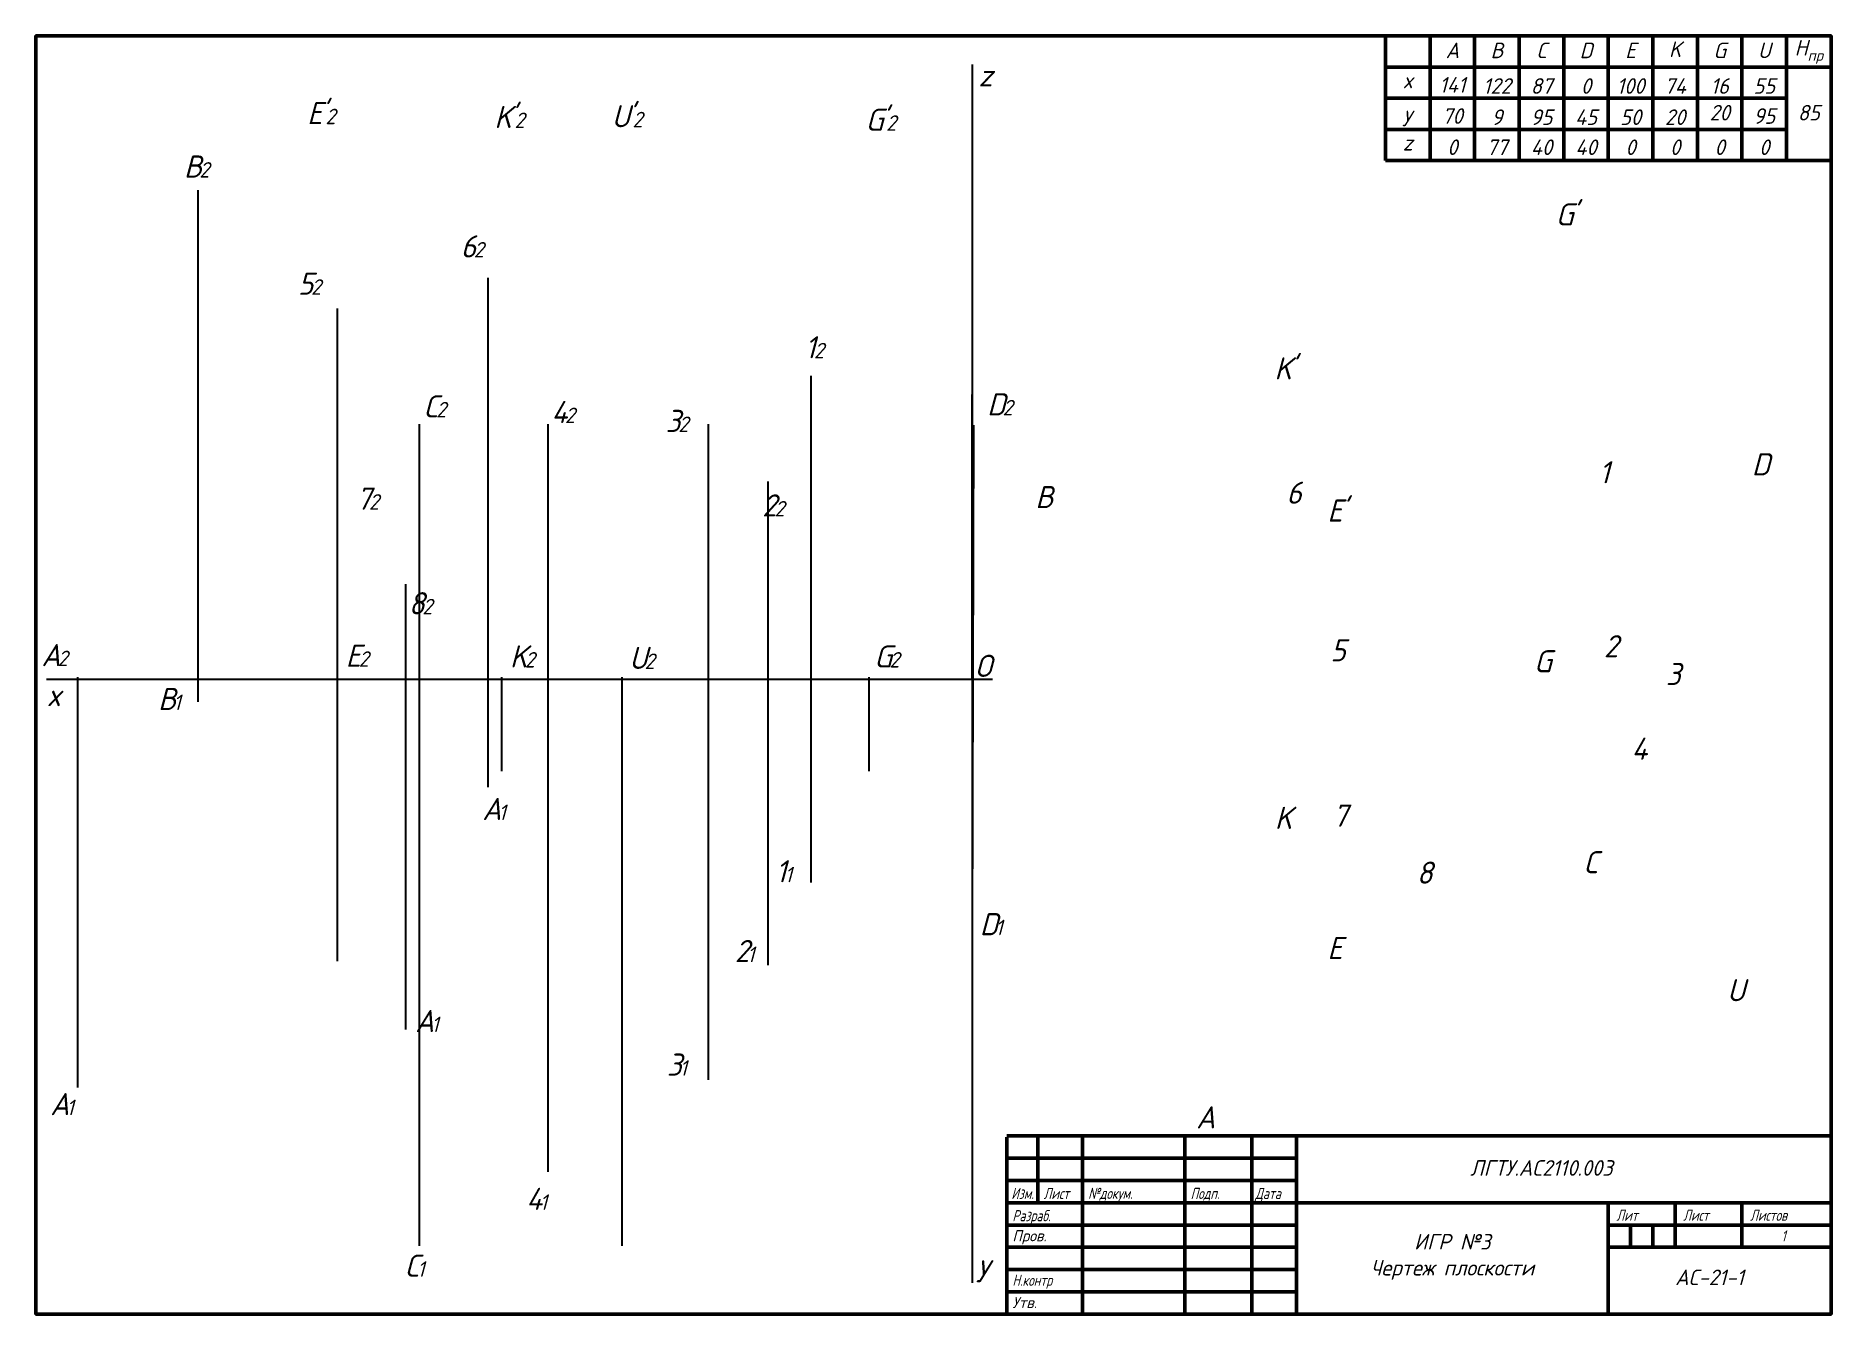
# Paper-space layout 'Лист3' of a CAD drawing. Header units: millimetres. Extents: x 2 to 286, y -1 to 201.
import ezdxf

# ---------------------------------------------------------------- set-up
doc = ezdxf.new("R2010")
doc.units = ezdxf.units.MM
doc.layers.add('Сплошная тонкая', color=240, linetype='Continuous', lineweight=25)
doc.styles.add('ЕСКД', font='GOST Common.ttf', dxfattribs={"oblique": 15, "height": 2.5})
doc.styles.add('ЕСКД 3.5-1.0', font='GOST Common.ttf', dxfattribs={"oblique": 15, "height": 3.5})

psp = doc.layouts.new('Лист3')

# ---------------------------------------------------------------- linework, layer by layer
at = {"linetype": 'ByBlock', "lineweight": 50}
for p, q in [((215.71, 181.09), (215.71, 200.8)), ((222.75, 181.09), (222.75, 200.8)), ((229.79, 181.09), (229.79, 200.8)), ((236.83, 181.09), (236.83, 200.8)), ((243.87, 200.8), (243.87, 181.09)), ((250.91, 200.8), (250.91, 181.09)), ((257.95, 200.8), (257.95, 181.09)), ((264.99, 200.8), (264.99, 181.09)), ((272.03, 200.8), (272.03, 181.09)), ((279.07, 200.8), (279.07, 181.09)), ((215.71, 195.87), (286.11, 195.87)), ((215.71, 190.95), (279.07, 190.95)), ((279.07, 186.02), (215.71, 186.02)), ((215.71, 181.09), (286.11, 181.09)), ((286.11, -1.26), (286.11, 26.9))]:
    psp.add_line(p, q, dxfattribs=at)
for p, q in [((150.41, 196.29), (150.41, 3.71)), ((150.41, 99.09), (150.41, 144.09)), ((150.41, 99.09), (150.41, 59.09)), ((286.11, -1.26), (155.86, -1.26)), ((155.86, -1.26), (286.11, -1.26))]:
    psp.add_line(p, q)
at = {"color": 7, "linetype": 'Continuous', "lineweight": 25}
psp.add_line((4.11, 99.09), (153.61, 99.09), dxfattribs=at)
at = {"lineweight": 50}
for p, q in [((286.11, 26.9), (155.86, 26.9)), ((155.86, 26.69), (155.86, -1.09)), ((160.79, 26.9), (160.79, 16.34)), ((167.83, 26.9), (167.83, -1.26)), ((184.02, 26.9), (184.02, -1.26)), ((194.58, 26.9), (194.58, -1.26)), ((201.62, 26.9), (201.62, -1.26)), ((155.86, 23.38), (201.62, 23.38)), ((201.62, 19.86), (155.86, 19.86)), ((286.11, 16.34), (155.86, 16.34)), ((250.91, 16.34), (250.91, -1.26)), ((261.47, 16.34), (261.47, 9.3)), ((272.03, 16.34), (272.03, 9.3)), ((155.86, 12.82), (201.62, 12.82)), ((250.91, 12.82), (286.11, 12.82)), ((254.43, 12.82), (254.43, 9.3)), ((257.95, 12.82), (257.95, 9.3)), ((201.62, 9.3), (155.86, 9.3)), ((250.91, 9.3), (286.11, 9.3)), ((201.62, 5.78), (155.86, 5.78)), ((201.62, 2.26), (155.86, 2.26))]:
    psp.add_line(p, q, dxfattribs=at)
at = {"linetype": 'ByBlock', "lineweight": 50}
psp.add_lwpolyline([(155.86, -1.26), (286.11, -1.26), (286.11, 200.8), (155.86, 200.8), (2.46, 200.8), (2.46, -1.26)], close=True, dxfattribs=at)
at = {"layer": 'Сплошная тонкая'}
for p, q in [((28.04, 176.42), (28.04, 95.55)), ((73.85, 162.53), (73.85, 82.03)), ((50.04, 157.72), (50.04, 54.55)), ((124.9, 147.05), (124.9, 66.97)), ((63.04, 139.42), (63.04, 9.55)), ((83.36, 139.42), (83.36, 21.23)), ((108.68, 139.42), (108.68, 35.78)), ((150.63, 139.24), (150.41, 59.09)), ((118.09, 130.36), (118.09, 53.88)), ((60.85, 114.12), (60.85, 43.73)), ((9.04, 99.42), (9.04, 34.55)), ((76.04, 99.42), (76.04, 84.55)), ((95.04, 99.42), (95.04, 9.55)), ((134.04, 99.42), (134.04, 84.55))]:
    psp.add_line(p, q, dxfattribs=at)

# ---------------------------------------------------------------- texts
at = {"color": 7, "linetype": 'Continuous', "lineweight": 25, "style": 'ЕСКД 3.5-1.0'}
for s, width, gutter_width, heights, insert, char_height, attachment_point in [('\\pxqc;A', 7.0405, 12.32, [7.74], (226.27, 198.51), 2.464, 5), ('\\pxqc;B', 7.0405, 12.32, [7.74], (233.31, 198.51), 2.464, 5), ('\\pxqc;C', 7.0405, 12.32, [7.74], (240.35, 198.51), 2.464, 5), ('\\pxqc;D', 7.0405, 12.32, [7.74], (247.39, 198.51), 2.464, 5), ('\\pxqc;E', 7.0405, 12.32, [7.74], (254.43, 198.51), 2.464, 5), ('\\pxqc;K', 7.0405, 12.32, [7.74], (261.47, 198.69), 2.464, 5), ('\\pxqc;G', 7.0405, 12.32, [7.74], (268.51, 198.51), 2.464, 5), ('\\pxqc;U', 7.0405, 12.32, [7.74], (275.55, 198.51), 2.464, 5), ('\\A1;\\pxqc;{\\T1;H\\H0.7x;\\S^ пр;}', 7.0405, 12.32, [7.74], (282.59, 198.51), 2.4642, 5), ('z', 3.4765, 17.5, [0], (151.38, 196.31), 3.5, 1), ('\\pxqc;x', 7.0405, 12.32, [3.87], (219.23, 193.76), 2.464, 5), ('141', 7.0405, 12.32, [7.74], (226.27, 193.06), 2.464, 5), ('\\pxqc;122', 7.0405, 12.32, [7.74], (233.31, 192.88), 2.464, 5), ('\\pxqc;87', 7.0405, 12.32, [7.74], (240.35, 192.88), 2.464, 5), ('\\pxqc;0', 7.0405, 12.32, [7.74], (247.39, 192.88), 2.464, 5), ('\\pxqc;100', 7.0405, 12.32, [7.74], (254.43, 192.88), 2.464, 5), ('\\pxqc;74', 7.0405, 12.32, [7.74], (261.47, 192.88), 2.464, 5), ('\\pxqc;16', 7.0405, 12.32, [7.74], (268.51, 192.88), 2.464, 5), ('\\pxqc;55', 7.0405, 12.32, [7.74], (275.55, 192.88), 2.464, 5), ("{\\T0.75;E'\\H0.7x;\\S^ 2;}", 5.8375, 17.5, [4.88], (45.32, 190.34), 3.5, 1), ("{\\T0.75;K'\\H0.7x;\\S^ 2;}", 5.8375, 17.5, [4.88], (74.89, 189.73), 3.5, 1), ("{\\T0.75;U'\\H0.7x;\\S^ 2;}", 5.8375, 17.5, [4.88], (93.42, 189.85), 3.5, 1), ("{\\T0.75;G'\\H0.7x;\\S^ 2;}", 5.8375, 17.5, [4.88], (133.54, 189.3), 3.5, 1), ('\\pxqc;y', 7.0405, 12.32, [3.17], (219.23, 188.13), 2.464, 5), ('\\pxqc;70', 7.0405, 12.32, [7.74], (226.27, 188.13), 2.464, 5), ('\\pxqc;9', 7.0405, 12.32, [7.74], (233.31, 187.95), 2.464, 5), ('\\pxqc;95', 7.0405, 12.32, [7.74], (240.35, 187.95), 2.464, 5), ('\\pxqc;45', 7.0405, 12.32, [7.74], (247.39, 187.95), 2.464, 5), ('\\pxqc;50', 7.0405, 12.32, [7.74], (254.43, 187.95), 2.464, 5), ('\\pxqc;20', 7.0405, 12.32, [7.74], (261.47, 187.95), 2.464, 5), ('\\pxqc;20', 7.0405, 12.32, [7.74], (268.51, 188.66), 2.464, 5), ('\\pxqc;95', 7.0405, 12.32, [7.74], (275.55, 188.13), 2.464, 5), ('\\pxqc;85', 7.0405, 12.32, [7.74], (282.59, 188.66), 2.464, 5), ('\\pxqc;z', 7.0405, 12.32, [3.7], (219.23, 183.91), 2.464, 5), ('\\pxqc;0', 7.0405, 12.32, [7.74], (226.27, 183.2), 2.464, 5), ('\\pxqc;77', 7.0405, 12.32, [7.74], (233.31, 183.2), 2.464, 5), ('\\pxqc;40', 7.0405, 12.32, [7.74], (240.35, 183.2), 2.464, 5), ('\\pxqc;40', 7.0405, 12.32, [7.74], (247.39, 183.2), 2.464, 5), ('\\pxqc;0', 7.0405, 12.32, [7.74], (254.43, 183.2), 2.464, 5), ('\\pxqc;0', 7.0405, 12.32, [7.74], (261.47, 183.2), 2.464, 5), ('\\pxqc;0', 7.0405, 12.32, [7.74], (268.51, 183.2), 2.464, 5), ('\\pxqc;0', 7.0405, 12.32, [7.74], (275.55, 183.2), 2.464, 5), ('{\\T0.75;B\\H0.7x;\\S^ 2;}', 5.8375, 17.5, [4.88], (25.85, 181.9), 3.5, 1), ("{\\T0.75;G'}", 5.8375, 17.5, [4.88], (242.58, 174.34), 3.5, 1), ('{\\T0.75;6\\H0.7x;\\S^ 2;}', 5.8375, 17.5, [4.88], (69.57, 169.27), 3.5, 1), ('{\\T0.75;5\\H0.7x;\\S^ 2;}', 5.8375, 17.5, [4.88], (43.85, 163.38), 3.5, 1), ('{\\T0.75;1\\H0.7x;\\S^ 2;}', 5.8375, 17.5, [4.88], (123.97, 153.33), 3.5, 1), ("{\\T0.75;K'}", 5.8375, 17.5, [4.88], (198.15, 149.99), 3.5, 1), ('{\\T0.75;C\\H0.7x;\\S^ 2;}', 5.8375, 17.5, [4.88], (63.64, 143.99), 3.5, 1), ('{\\T0.75;4\\H0.7x;\\S^ 2;}', 5.8375, 17.5, [4.88], (83.91, 143.09), 3.5, 1), ('{\\T0.75;D\\H0.7x;\\S^ 2;}', 5.8375, 17.5, [4.88], (152.75, 144.31), 3.5, 1), ('{\\T0.75;3\\H0.7x;\\S^ 2;}', 5.8375, 17.5, [4.88], (101.96, 141.68), 3.5, 1), ('{\\T0.75;1}', 5.8375, 17.5, [4.88], (249.45, 133.57), 3.5, 1), ('{\\T0.75;D}', 5.8375, 17.5, [4.88], (273.58, 134.83), 3.5, 1), ('{\\T0.75;7\\H0.7x;\\S^ 2;}', 5.8375, 17.5, [4.88], (53.09, 129.41), 3.5, 1), ('{\\T0.75;2\\H0.7x;\\S^ 2;}', 5.8375, 17.5, [4.88], (117.2, 128.33), 3.5, 1), ('{\\T0.75;B}', 5.8375, 17.5, [4.88], (160.37, 129.65), 3.5, 1), ('{\\T0.75;6}', 5.8375, 17.5, [4.88], (200.04, 130.34), 3.5, 1), ("{\\T0.75;E'}", 5.8375, 17.5, [4.88], (206.52, 127.51), 3.5, 1), ('{\\T0.75;8\\H0.7x;\\S^ 2;}', 5.8375, 17.5, [4.88], (61.36, 112.86), 3.5, 1), ('{\\T0.75;5}', 5.8375, 17.5, [4.88], (207, 105.43), 3.5, 1), ('{\\T0.75;2}', 5.8375, 17.5, [4.88], (250.21, 106.07), 3.5, 1), ('{\\T0.75;A\\H0.7x;\\S^ 2;}', 5.8375, 17.5, [4.88], (3.33, 104.67), 3.5, 1), ('{\\T0.75;E\\H0.7x;\\S^ 2;}', 5.8375, 17.5, [4.88], (51.41, 104.57), 3.5, 1), ('{\\T0.75;K\\H0.7x;\\S^ 2;}', 5.8375, 17.5, [4.88], (77.35, 104.45), 3.5, 1), ('{\\T0.75;U\\H0.7x;\\S^ 2;}', 5.8375, 17.5, [4.88], (96.18, 104.22), 3.5, 1), ('{\\T0.75;G\\H0.7x;\\S^ 2;}', 5.8375, 17.5, [4.88], (134.9, 104.45), 3.5, 1), ('O', 2.6726, 17.5, [0], (150.72, 102.97), 3.5, 1), ('{\\T0.75;G}', 5.8375, 17.5, [4.88], (239.15, 103.69), 3.5, 1), ('{\\T0.75;3}', 5.8375, 17.5, [4.88], (260.01, 101.68), 3.5, 1), ('x', 3.3456, 17.5, [0], (4.16, 98.34), 3.5, 1), ('{\\T0.75;B\\H0.7x;\\S^ 1;}', 5.8375, 17.5, [4.88], (21.76, 97.73), 3.5, 1), ('{\\T0.75;4}', 5.8375, 17.5, [4.88], (254.57, 89.87), 3.5, 1), ('{\\T0.75;A\\H0.7x;\\S^ 1;}', 5.8375, 17.5, [4.88], (72.99, 80.35), 3.5, 1), ('{\\T0.75;K}', 5.8375, 17.5, [4.88], (198.22, 78.94), 3.5, 1), ('{\\T0.75;7}', 5.8375, 17.5, [4.88], (207.38, 79.29), 3.5, 1), ('{\\T0.75;C}', 5.8375, 17.5, [4.88], (246.93, 71.93), 3.5, 1), ('{\\T0.75;1\\H0.7x;\\S^ 1;}', 5.8375, 17.5, [4.88], (119.35, 70.5), 3.5, 1), ('{\\T0.75;8}', 5.8375, 17.5, [4.88], (220.63, 70.28), 3.5, 1), ('{\\T0.75;D\\H0.7x;\\S^ 1;}', 5.8375, 17.5, [4.88], (151.59, 62.13), 3.5, 1), ('{\\T0.75;2\\H0.7x;\\S^ 1;}', 5.8375, 17.5, [4.88], (112.89, 57.89), 3.5, 1), ('{\\T0.75;E}', 5.8375, 17.5, [4.88], (206.52, 58.36), 3.5, 1), ('{\\T0.75;U}', 5.8375, 17.5, [4.88], (269.65, 51.69), 3.5, 1), ('{\\T0.75;A\\H0.7x;\\S^ 1;}', 5.8375, 17.5, [4.88], (62.37, 46.82), 3.5, 1), ('{\\T0.75;3\\H0.7x;\\S^ 1;}', 5.8375, 17.5, [4.88], (102.16, 39.93), 3.5, 1), ('{\\T0.75;A\\H0.7x;\\S^ 1;}', 5.8375, 17.5, [4.88], (4.72, 33.69), 3.5, 1), ('{\\T0.75;A}', 5.8375, 17.5, [4.88], (185.79, 31.6), 3.5, 1), ('{\\T0.75;4\\H0.7x;\\S^ 1;}', 5.8375, 17.5, [4.88], (79.93, 18.71), 3.5, 1), ('{\\T0.75;C\\H0.7x;\\S^ 1;}', 5.8375, 17.5, [4.88], (60.66, 8.15), 3.5, 1), ('y', 3.2072, 17.5, [0], (151.1, 8.33), 3.5, 1)]:
    psp.add_mtext_dynamic_manual_height_columns(s, width=width, gutter_width=gutter_width, heights=heights, dxfattribs=dict(at, insert=insert, char_height=char_height, attachment_point=attachment_point))
at = {"attachment_point": 1, "style": 'ЕСКД'}
for s, width, gutter_width, heights, insert, char_height in [('ЛГТУ.АС2110.003', 28.4289, 8.8, [3.52], (229.08, 23.08), 2.4642), ('{\\W0.8;Изм.}', 4.2134, 8.8, [2.35], (156.58, 18.7), 1.7601), ('{\\W0.8;Лист}', 7.0405, 8.8, [3.52], (161.68, 18.7), 1.7601), ('{\\W0.8;№докум.}', 12.3209, 8.8, [3.52], (168.72, 18.71), 1.7601), ('{\\W0.8;Подп.}', 7.0405, 8.8, [3.52], (184.91, 18.7), 1.7601), ('{\\W0.8;Дата}', 7.0405, 8.8, [3.52], (195.12, 18.7), 1.7601), ('{\\W0.8;Разраб.}', 7.0405, 8.8, [3.52], (156.75, 15.18), 1.7601), ('{\\W0.8;Лит}', 7.0405, 8.8, [3.52], (252.18, 15.25), 1.7601), ('{\\W0.8;Лист}', 7.0405, 8.8, [3.52], (262.74, 15.25), 1.7601), ('{\\W0.8;Листов}', 7.0405, 8.8, [3.52], (273.31, 15.25), 1.7601), ('Пров.', 7.0405, 8.8, [3.52], (156.75, 12.01), 1.76), ('\\pxqc;ИГР №3\\PЧертеж плоскости', 49.2835, 0, [11.06], (201.62, 11.41), 2.4642), ('{\\W0.8;1}', 1.7601, 8.8, [2.05], (278.26, 11.98), 1.76), ('АС-21-1', 17.6013, 8.8, [3.52], (261.47, 5.78), 2.464), ('{\\W0.8;Н.контр}', 7.0405, 8.8, [3.52], (156.75, 4.97), 1.7601), ('Утв.', 7.0405, 8.8, [3.52], (156.75, 1.45), 1.76)]:
    psp.add_mtext_dynamic_manual_height_columns(s, width=width, gutter_width=gutter_width, heights=heights, dxfattribs=dict(at, insert=insert, char_height=char_height))

doc.saveas('drawing.dxf')
